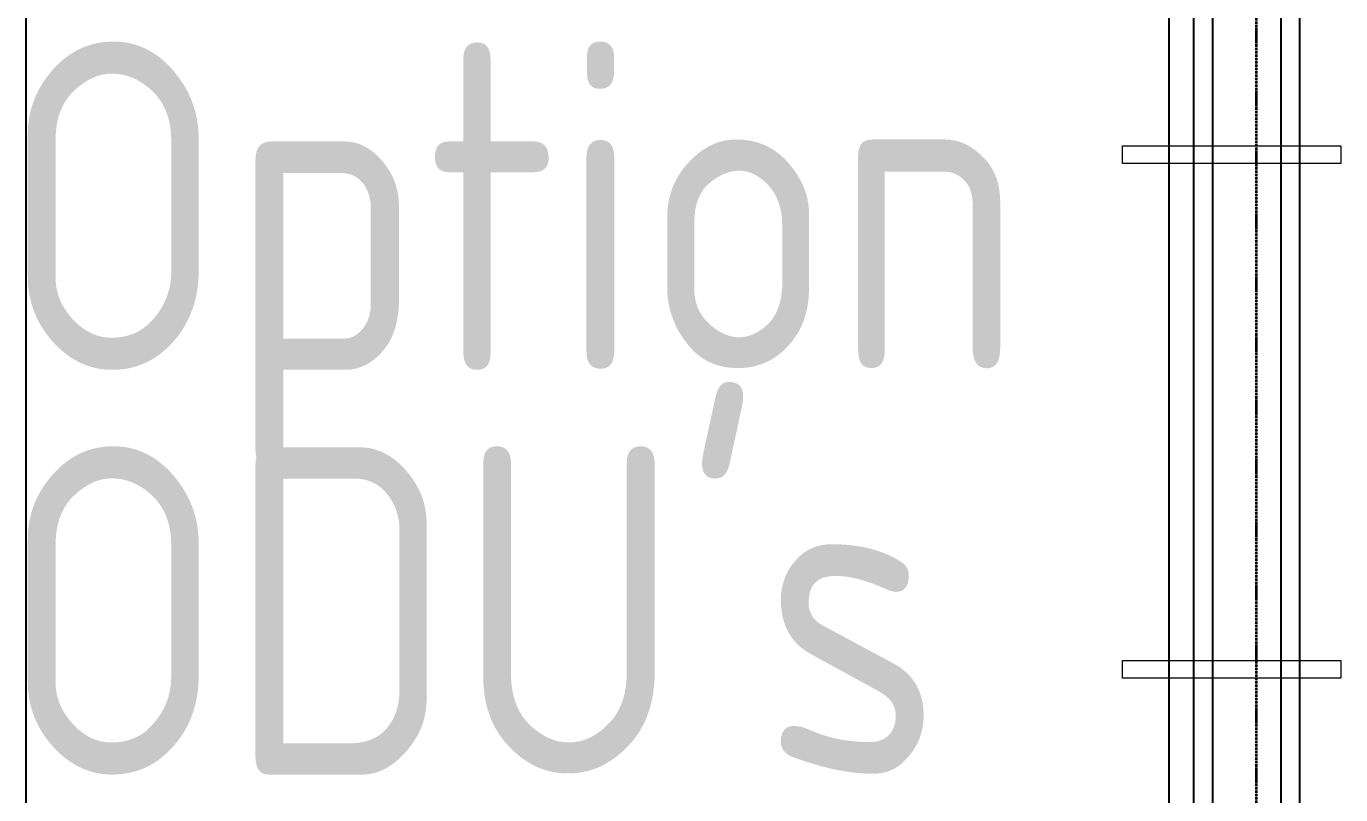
# Model space of a CAD drawing. Header units: millimetres. Extents: x -139278 to 641613, y -260926 to 217780.
# Drawn here: x 134678 to 136184, y 8735 to 9616 of the extents above; entities that cross this region are included whole.
import ezdxf
from ezdxf.enums import TextEntityAlignment as Align

# ---------------------------------------------------------------- set-up
doc = ezdxf.new("R2010")
doc.units = ezdxf.units.MM
doc.linetypes.add('ACAD_ISO13W100', pattern=[36, 12, -3, 12, -3, 0, -3, 0, -3])
doc.layers.add('00_Legende', color=7, linetype='Continuous', lineweight=18)
doc.layers.add('10_31_Kabel_Feeder', color=21, linetype='ACAD_ISO13W100', lineweight=35)
doc.styles.add('ISOCP', font='ISOCP', dxfattribs={"width": 0.9})

msp = doc.modelspace()

# ---------------------------------------------------------------- linework, layer by layer
for p, q in [((134677.529, 6737.13), (134677.529, 29212.264)), ((136015.571, 8548.216), (136015.571, 21343.372)), ((136115.571, 8548.216), (136115.571, 20934.413))]:
    msp.add_line(p, q)
at = {"ltscale": 4}
for p, q in [((136037.194, 7566.914), (136037.194, 26769.292)), ((135987.21, 7564.908), (135987.194, 26719.292)), ((136137.194, 7984.556), (136137.194, 26719.292))]:
    msp.add_line(p, q, dxfattribs=at)
at = {"layer": '00_Legende', "color": 5}
for points in [[(135933.888, 9458.568), (135933.888, 9478.568), (136183.888, 9478.568), (136183.888, 9458.568)], [(135933.888, 8868.568), (135933.888, 8888.568), (136183.888, 8888.568), (136183.888, 8868.568)]]:
    msp.add_lwpolyline(points, close=True, dxfattribs=at)
at = {"layer": '10_31_Kabel_Feeder', "color": 5, "ltscale": 0.1}
msp.add_line((136087.194, 7984.556), (136087.194, 26769.292), dxfattribs=at)

# ---------------------------------------------------------------- texts
at = {"style": 'ISOCP', "width": 0.9}
for s, p in [('Option', (134646.764, 9109.405)), ("ODU's", (134646.764, 8645.515))]:
    msp.add_text(s, height=375, dxfattribs=at).set_placement(p, align=Align.BOTTOM_LEFT)

doc.saveas('drawing.dxf')
